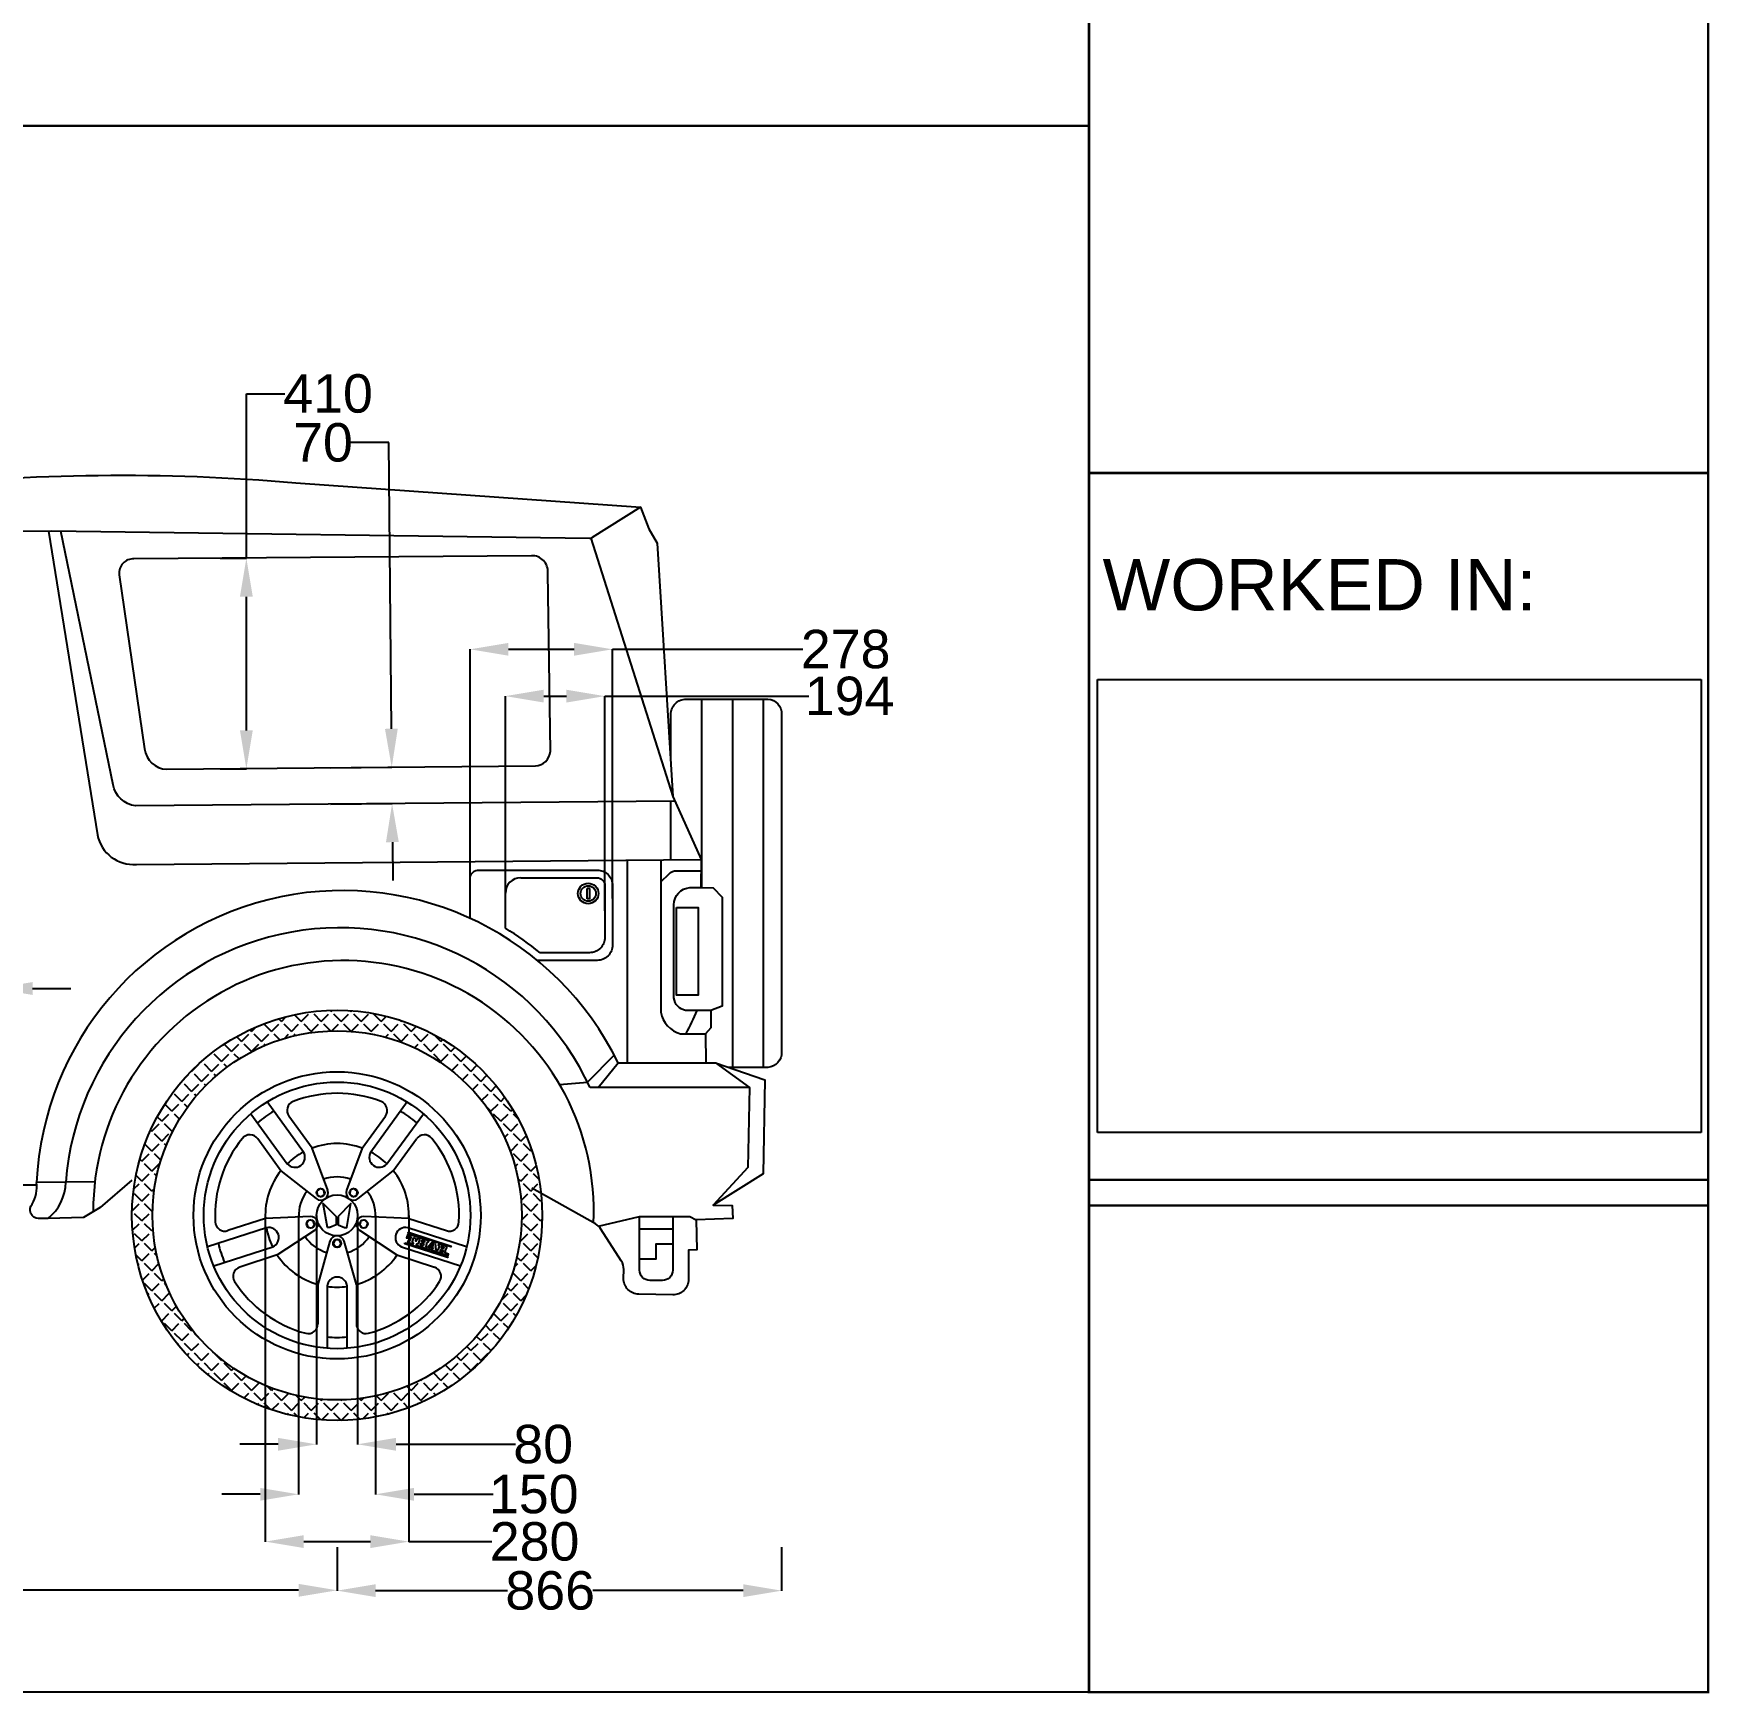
# Model space of a CAD drawing. Header units: millimetres. Extents: x 95227 to 123007, y 41076 to 56298.
# Drawn here: x 103100 to 106368, y 49796 to 53033 of the extents above; entities that cross this region are included whole.
import ezdxf

# ---------------------------------------------------------------- set-up
doc = ezdxf.new("R2010")
doc.units = ezdxf.units.MM
doc.header["$MEASUREMENT"] = 0
doc.layers.add('Dimensions', color=9, linetype='Continuous')
doc.layers.add('Zig Zag', color=7, linetype='ZIGZAG')
doc.styles.get("Standard").update_dxf_attribs({"font": 'arial.ttf'})
doc.linetypes.add('ZIGZAG', pattern='A,0.0001,-0.2,[131,ltypeshp.shx,S=0.2,R=0,X=-0.2,Y=0],-0.4,[131,ltypeshp.shx,S=0.2,R=180,X=0.2,Y=0],-0.2', length=0.8001)
doc.dimstyles.get("Standard").update_dxf_attribs({"dimtxt": 75, "dimasz": 75, "dimexe": 0.18, "dimexo": 0.0625, "dimgap": 0.09, "dimtad": 0, "dimtih": 1, "dimtoh": 1, "dimdec": 0, "dimzin": 0, "dimdsep": 46, "dimtxsty": 'Standard', "dimcen": 0.09, "dimadec": 0, "dimazin": 0, "dimtfac": 1, "dimtdec": 0, "dimtofl": 0, "dimtmove": 0, "dimatfit": 3, "dimfxl": 1, "dimtolj": 1, "dimtzin": 0, "dimarcsym": 0})
picture_1 = doc.add_image_def('image2.jpg', size_in_pixel=(866, 650))

# ---------------------------------------------------------------- blocks, each defined once
blk = doc.blocks.new('*U3')
blk.add_circle((0, -3.3), 8)
blk.add_arc((0, -3.3), 14.6, 16.3739, 164.0888)
blk = doc.blocks.new('*U4')
at = {"color": 0, "linetype": 'ByBlock', "lineweight": -2, "transparency": 16777216}
for p, rotation in [((86446.1, 54757.7), 215.9999999999999), ((86506.5, 54757.7), 144), ((86427.5, 54700.3), 287.9999999999999), ((86525.1, 54700.3), 72)]:
    blk.add_blockref('*U3', p, dxfattribs=dict(at, rotation=rotation))
blk.add_blockref('*U3', (86476.3, 54664.8), dxfattribs=at)
blk = doc.blocks.new('*U5')
blk.add_lwpolyline([(8, 0), (4, 6.9), (-4, 6.9), (-8, 0), (-4, -6.9), (4, -6.9)], close=True)
blk = doc.blocks.new('*U6')
at = {"color": 0, "linetype": 'ByBlock', "lineweight": -2, "transparency": 16777216}
for p, rotation in [((86444.2, 54760.4), 215.9999999999999), ((86508.4, 54760.4), 144), ((86424.3, 54699.3), 287.9999999999999), ((86528.2, 54699.3), 71.99999999999996)]:
    blk.add_blockref('*U5', p, dxfattribs=dict(at, rotation=rotation))
blk.add_blockref('*U5', (86476.3, 54661.5), dxfattribs=at)
blk = doc.blocks.new('Thar Text')
h = blk.add_hatch(color=1)
h.dxf.hatch_style = 1
h.paths.add_polyline_path([(46.7, -3), (-34.6, 23.4), (-35.1, 21.7), (46.1, -4.7)])
h.paths.add_polyline_path([(-15.4, 11.2, -0.382894), (-13.9, 8.7), (-16.4, 1.4, -0.23712), (-17.9, 0.6), (-19.2, 0.6, 0.31703), (-19.4, 0.4), (-20, -1.3), (-10.7, -4.4), (-10.2, -2.9, 0.242247), (-10.7, -1.1, -0.339913), (-11, -0.2), (-10.4, 1.6, -0.265073), (-10.3, 1.7, -0.273396), (-5.9, 0.3, -0.277258), (-5.9, 0.1), (-6.5, -1.5, -0.294154), (-7.4, -2.3, 0.288317), (-8.7, -3.4), (-9.2, -4.9), (5.4, -9.6), (6, -7.6, -0.393076), (4.7, -5.4), (4.8, -5.1, -0.353837), (6, -4.5), (10.8, -6, -0.376101), (11.5, -7.4, -0.347638), (10.2, -8.3), (9, -8.3), (8.3, -10.5), (27.2, -16.6), (28, -13.9), (26.4, -13.4, -0.348559), (26, -12.8), (26.7, -10.7, -0.381602), (27.7, -10), (29.6, -10.6, -0.406679), (30.5, -12.6), (29.5, -15.8, 0.400639), (30.6, -17.9), (40.6, -21.1), (41.6, -18.3), (36.1, -16.5, -0.333412), (35.2, -15), (35.7, -13.1, 0.344418), (35.1, -11.1, 0.196792), (37.3, -9.2), (38.4, -6.2, 0.356185), (36.6, -3.6), (32, -2.1), (31.3, -4.1, 0.250677), (32, -5.5, -0.521072), (31.7, -7.7, -0.179004), (30.2, -7.8), (28.3, -7.1, -0.34931), (27.9, -6.3), (29.6, -1.4), (22.9, 0.8), (22.1, -1.6, -0.435565), (23.4, -3.7), (21.2, -10.5, -0.584703), (17.9, -10.3), (16.7, 1.7, 0.27519), (15.3, 3.2), (11.4, 4.5), (11.7, -3.1, -0.566637), (11.2, -3.6), (7.8, -2.5, -0.426032), (7.8, -1.8), (9.6, 0.4), (10.1, 2, 0.26241), (9.7, 3.6), (1.6, -5.4, -0.497213), (-1.2, -3.7), (1.2, 3.7, -0.471858), (3.7, 5.1), (4.3, 6.8), (-4.2, 9.6), (-4.9, 7.6, 0.376102), (-4, 6), (-4.7, 3.9, -0.251657), (-9.4, 5.4), (-9.1, 6.4, -0.401256), (-7, 8.1), (-6.3, 10.3), (-16.9, 13.7), (-26.6, 16.8), (-35.8, 19.8), (-38.1, 12.7), (-36.4, 12.1, -0.37191), (-31.2, 15.3, -0.585078), (-30.4, 13.7), (-32.6, 7, -0.316215), (-34.2, 6), (-35.5, 6.1, 0.351509), (-35.9, 5.8), (-36.5, 4.1), (-31, 2.4), (-25.6, 0.6), (-25, 2.3, 0.351509), (-25.2, 2.7), (-26.4, 3.4, -0.316215), (-27, 5.2), (-24.9, 11.9, -0.585078), (-23.3, 12.7, -0.37191), (-21, 7.1), (-19.3, 6.6), (-18.1, 10.1, -0.399434)])
h.paths.add_polyline_path([(40, -23.5), (-41.3, 2.9), (-41.8, 1.3), (39.4, -25.1)])
at = {"color": 1}
for points in [[(-41.3, 2.9), (40, -23.5), (39.4, -25.1), (-41.8, 1.3)], [(-34.6, 23.4), (46.7, -3), (46.1, -4.7), (-35.1, 21.7)]]:
    blk.add_lwpolyline(points, close=True, dxfattribs=at)
blk.add_lwpolyline([(-16.9, 13.7), (-26.6, 16.8), (-35.8, 19.8), (-38.1, 12.7), (-36.4, 12.1, -0.37191), (-31.2, 15.3, -0.585078), (-30.4, 13.7), (-32.6, 7, -0.316215), (-34.2, 6), (-35.5, 6.1, 0.351509), (-35.9, 5.8), (-36.5, 4.1), (-31, 2.4), (-25.6, 0.6), (-25, 2.3, 0.351509), (-25.2, 2.7), (-26.4, 3.4, -0.316215), (-27, 5.2), (-24.9, 11.9, -0.585078), (-23.3, 12.7, -0.37191), (-21, 7.1), (-19.3, 6.6), (-18.1, 10.1, -0.399434), (-15.4, 11.2, -0.382894), (-13.9, 8.7), (-16.4, 1.4, -0.23712), (-17.9, 0.6), (-19.2, 0.6, 0.31703), (-19.4, 0.4), (-20, -1.3), (-10.7, -4.4), (-10.2, -2.9, 0.242247), (-10.7, -1.1, -0.339913), (-11, -0.2), (-10.4, 1.6, -0.265073), (-10.3, 1.7, -0.273396), (-5.9, 0.3, -0.277258), (-5.9, 0.1), (-6.5, -1.5, -0.294154), (-7.4, -2.3, 0.288317), (-8.7, -3.4), (-9.2, -4.9), (5.4, -9.6), (6, -7.6, -0.393076), (4.7, -5.4), (4.8, -5.1, -0.353837), (6, -4.5), (10.8, -6, -0.376101), (11.5, -7.4, -0.347638), (10.2, -8.3), (9, -8.3), (8.3, -10.5), (27.2, -16.6), (28, -13.9), (26.4, -13.4, -0.348559), (26, -12.8), (26.7, -10.7, -0.381602), (27.7, -10), (29.6, -10.6, -0.406679), (30.5, -12.6), (29.5, -15.8, 0.400639), (30.6, -17.9), (40.6, -21.1), (41.6, -18.3), (36.1, -16.5, -0.333412), (35.2, -15), (35.7, -13.1, 0.344418), (35.1, -11.1, 0.196792), (37.3, -9.2), (38.4, -6.2, 0.356185), (36.6, -3.6), (32, -2.1), (31.3, -4.1, 0.250677), (32, -5.5, -0.521072), (31.7, -7.7, -0.179004), (30.2, -7.8), (28.3, -7.1, -0.34931), (27.9, -6.3), (29.6, -1.4), (22.9, 0.8), (22.1, -1.6, -0.435565), (23.4, -3.7), (21.2, -10.5, -0.584703), (17.9, -10.3), (16.7, 1.7, 0.27519), (15.3, 3.2), (11.4, 4.5), (11.7, -3.1, -0.58706), (11.2, -3.6), (7.8, -2.5, -0.426032), (7.8, -1.8), (9.6, 0.4), (10.1, 2, 0.26241), (9.7, 3.6), (1.6, -5.4, -0.497213), (-1.2, -3.7), (1.2, 3.7, -0.471858), (3.7, 5.1), (4.3, 6.8), (-4.2, 9.6), (-4.9, 7.6, 0.376102), (-4, 6), (-4.7, 3.9, -0.251657), (-9.4, 5.4), (-9.1, 6.4, -0.401256), (-7, 8.1), (-6.3, 10.3), (-16.9, 13.7)], format="xyb", dxfattribs=at)
blk = doc.blocks.new('Wheel')
h = blk.add_hatch()
h.set_pattern_fill('ANGLE', color=256, scale=100, angle=45)
h.set_pattern_definition([(45, (-86476.282, -54716.16), (-19.4454365, 19.4454365), [20, -7.5]), (135, (-86476.282, -54716.16), (-19.4454365, -19.4454365), [20, -7.5])])
h.paths.add_polyline_path([(0, 400), (0, 360, -0.414214), (360, 0), (400, 0, 0.414214)])
h.paths.add_polyline_path([(0, 400, 0.414214), (-400, 0), (-360, 0, -0.414214), (0, 360)])
h.paths.add_polyline_path([(-360, 0), (-400, 0, 0.414214), (0, -400), (0, -360, -0.414214)])
h.paths.add_polyline_path([(400, 0), (360, 0, -0.414214), (0, -360), (0, -400, 0.414214)])
for points in [[(-168.2, 198.3), (-97.1, 100.4, 0.916875), (-65.5, 123.4), (-136.6, 221.2)], [(136.6, 221.2), (65.5, 123.4, 0.916875), (97.1, 100.4), (168.2, 198.3)], [(-240.6, -98.7), (-125.5, -61.3, 0.916875), (-137.6, -24.2), (-252.6, -61.6)], [(252.6, -61.6), (137.6, -24.2, 0.916875), (125.5, -61.3), (240.6, -98.7)], [(19.5, -259.3), (19.5, -138.3, 0.916875), (-19.5, -138.3), (-19.5, -259.3)]]:
    blk.add_lwpolyline(points, format="xyb")
for points in [[(-48.9, 131.2), (-94.2, 193.4)], [(48.9, 131.2), (94.2, 193.4)], [(-109.6, 87.1), (-154.8, 149.3)], [(-18.4, 49.2), (-48.9, 131.2)], [(48.9, 131.2), (18.3, 49.1)], [(109.6, 87.1), (154.8, 149.3)], [(-109.6, 87.1), (-41, 32.6)], [(41.1, 32.7), (109.6, 87.1)], [(-1.9, -2), (-1.8, -18.5), (-14.1, -23.7), (-18.9, -23.7), (-27.1, 22.8), (-1.9, -2)], [(1.9, -2), (1.8, -18.5), (14.1, -23.7), (18.9, -23.7), (27, 22.8), (1.9, -2)], [(-139.9, -6), (-213, -29.8)], [(-52.5, -2.3), (-139.9, -6)], [(-116.7, -77.3), (-43.7, -29)], [(43.8, -29), (116.7, -77.3)], [(139.9, -6), (52.4, -2.3)], [(139.9, -6), (213, -29.8)], [(-14.1, -50.6), (-37.5, -134.9)], [(37.5, -134.9), (14, -50.5)], [(-116.7, -77.3), (-189.9, -101.1)], [(116.7, -77.3), (189.9, -101.1)], [(-37.5, -134.9), (-37.5, -211.8)], [(37.5, -134.9), (37.5, -211.8)]]:
    blk.add_lwpolyline(points)
for radius in [400, 360, 280, 260, 40]:
    blk.add_circle((0, 0), radius)
for centre, radius, start, end in [((0, 0), 238, 68.8883, 111.1117), ((0, 0), 238, 121.3003, 130.6997), ((-78.9, 204.5), 18.8, 111.1117, 216), ((78.9, 204.5), 18.8, 324, 68.8883), ((0, 0), 238, 49.3003, 58.6997), ((0, 0), 238, 140.8883, 183.1117), ((-170.1, 138.3), 18.8, 36, 140.8883), ((0, 0), 140, 69.5368, 110.4632), ((170.1, 138.3), 18.8, 39.1117, 144), ((0, 0), 238, 356.8883, 39.1117), ((0, 0), 140, 117.9935, 134.0065), ((0, 0), 140, 45.9935, 62.0065), ((0, 0), 140, 141.5368, 182.4632), ((0, 0), 75, 69.5368, 110.4632), ((0, 0), 140, 357.5368, 38.4632), ((0, 0), 75, 141.5368, 182.4632), ((0, 0), 75, 357.5368, 38.4632), ((-218.9, -11.9), 18.8, 183.1117, 288), ((0, 0), 140, 189.9935, 206.0065), ((218.9, -11.9), 18.8, 252, 356.8883), ((0, 0), 238, 193.3003, 202.6997), ((0, 0), 75, 213.5368, 254.4632), ((0, 0), 75, 285.5368, 326.4632), ((0, 0), 140, 213.5368, 254.4632), ((0, 0), 140, 285.5368, 326.4632), ((-184.1, -119), 18.8, 108, 212.8883), ((0, 0), 238, 212.8883, 255.1117), ((0, 0), 238, 284.8883, 327.1117), ((184.1, -119), 18.8, 327.1117, 72), ((0, 0), 140, 261.9935, 278.0065), ((-56.3, -211.8), 18.8, 255.1117, 0), ((56.3, -211.8), 18.8, 180, 284.8883), ((0, 0), 238, 265.3003, 274.6997)]:
    blk.add_arc(centre, radius, start, end)
for name in ['*U4', '*U6']:
    blk.add_blockref(name, (-86476.3, -54716.2))
at = {"color": 1, "xscale": 1.026477805229593, "yscale": 1.026477805229593, "zscale": 1.026477805229593}
blk.add_blockref('Thar Text', (174.7, -56.7), dxfattribs=at)
blk = doc.blocks.new('*D19')
at = {"layer": 'Defpoints', "color": 0, "transparency": 16777216}
for p in [(103652.1, 50728), (103732.1, 50728), (103732.1, 50281.5)]:
    blk.add_point(p, dxfattribs=at)
at = {"layer": 'Dimensions', "color": 0, "lineweight": -2, "transparency": 16777216}
for p, q in [((103652.1, 50727.9), (103652.1, 50281.4)), ((103732.1, 50727.9), (103732.1, 50281.4)), ((103577.1, 50281.5), (103502.1, 50281.5)), ((103807.1, 50281.5), (104040.2, 50281.5))]:
    blk.add_line(p, q, dxfattribs=at)
at = {"layer": 'Dimensions', "color": 0, "transparency": 16777216}
for points in [[(103577.1, 50294), (103577.1, 50269), (103652.1, 50281.5)], [(103807.1, 50294), (103807.1, 50269), (103732.1, 50281.5)]]:
    blk.add_solid(points, dxfattribs=at)
at = {"layer": 'Dimensions', "color": 0, "transparency": 16777216, "insert": (104093.9, 50281.5), "char_height": 75, "attachment_point": 5}
blk.add_mtext('\\A1;80', dxfattribs=at)
blk = doc.blocks.new('*D20')
at = {"layer": 'Defpoints', "color": 0, "transparency": 16777216}
for p in [(103617.1, 50728), (103767.1, 50728), (103767.1, 50184)]:
    blk.add_point(p, dxfattribs=at)
at = {"layer": 'Dimensions', "color": 0, "lineweight": -2, "transparency": 16777216}
for p, q in [((103617.1, 50727.9), (103617.1, 50183.8)), ((103767.1, 50727.9), (103767.1, 50183.8)), ((103542.1, 50184), (103467.1, 50184)), ((103842.1, 50184), (103996.3, 50184))]:
    blk.add_line(p, q, dxfattribs=at)
at = {"layer": 'Dimensions', "color": 0, "transparency": 16777216}
for points in [[(103542.1, 50196.5), (103542.1, 50171.5), (103617.1, 50184)], [(103842.1, 50196.5), (103842.1, 50171.5), (103767.1, 50184)]]:
    blk.add_solid(points, dxfattribs=at)
at = {"layer": 'Dimensions', "color": 0, "transparency": 16777216, "insert": (104075.6, 50184), "char_height": 75, "attachment_point": 5}
blk.add_mtext('\\A1;150', dxfattribs=at)
blk = doc.blocks.new('*D21')
at = {"layer": 'Defpoints', "color": 0, "transparency": 16777216}
for p in [(103552.1, 50728), (103832.1, 50728), (103832.1, 50091.7)]:
    blk.add_point(p, dxfattribs=at)
at = {"layer": 'Dimensions', "color": 0, "lineweight": -2, "transparency": 16777216}
for p, q in [((103552.1, 50727.9), (103552.1, 50091.6)), ((103832.1, 50727.9), (103832.1, 50091.6)), ((103627.1, 50091.7), (103757.1, 50091.7)), ((103832.1, 50091.7), (103993.7, 50091.7))]:
    blk.add_line(p, q, dxfattribs=at)
at = {"layer": 'Dimensions', "color": 0, "transparency": 16777216}
for points in [[(103627.1, 50104.2), (103627.1, 50079.2), (103552.1, 50091.7)], [(103757.1, 50104.2), (103757.1, 50079.2), (103832.1, 50091.7)]]:
    blk.add_solid(points, dxfattribs=at)
at = {"layer": 'Dimensions', "color": 0, "transparency": 16777216, "insert": (104077.2, 50091.7), "char_height": 75, "attachment_point": 5}
blk.add_mtext('\\A1;280', dxfattribs=at)
blk = doc.blocks.new('*D82')
at = {"layer": 'Defpoints', "color": 0, "transparency": 16777216}
for p in [(103464, 52009.5), (103464, 51598.8), (103515.1, 51598.8)]:
    blk.add_point(p, dxfattribs=at)
at = {"layer": 'Dimensions', "color": 0, "lineweight": -2, "transparency": 16777216}
for p, q in [((103515.1, 52009.5), (103515.1, 52330.4)), ((103515.1, 52330.4), (103590.1, 52330.4)), ((103464.1, 52009.5), (103515.3, 52009.5)), ((103515.1, 51673.8), (103515.1, 51934.5)), ((103464.1, 51598.8), (103515.3, 51598.8))]:
    blk.add_line(p, q, dxfattribs=at)
at = {"layer": 'Dimensions', "color": 0, "transparency": 16777216}
for points in [[(103502.6, 51934.5), (103527.6, 51934.5), (103515.1, 52009.5)], [(103502.6, 51673.8), (103527.6, 51673.8), (103515.1, 51598.8)]]:
    blk.add_solid(points, dxfattribs=at)
at = {"layer": 'Dimensions', "color": 0, "transparency": 16777216, "insert": (103674.4, 52330.4), "char_height": 75, "attachment_point": 5}
blk.add_mtext('\\A1;410', dxfattribs=at)
blk = doc.blocks.new('*D83')
at = {"layer": 'Defpoints', "color": 0, "transparency": 16777216}
for p in [(103679.2, 51600.8), (103798.6, 51601.9), (103679.9, 51529.8)]:
    blk.add_point(p, dxfattribs=at)
at = {"layer": 'Dimensions', "color": 0, "lineweight": -2, "transparency": 16777216}
for p, q in [((103792.9, 52235), (103717.9, 52235)), ((103797.9, 51676.9), (103792.9, 52235)), ((103679.3, 51600.8), (103798.8, 51601.9)), ((103680, 51529.8), (103799.4, 51530.9)), ((103799.9, 51455.9), (103800.6, 51380.9))]:
    blk.add_line(p, q, dxfattribs=at)
at = {"layer": 'Dimensions', "color": 0, "transparency": 16777216}
for points in [[(103810.4, 51677), (103785.4, 51676.8), (103798.6, 51601.9)], [(103812.4, 51456), (103787.4, 51455.7), (103799.3, 51530.9)]]:
    blk.add_solid(points, dxfattribs=at)
at = {"layer": 'Dimensions', "color": 0, "transparency": 16777216, "insert": (103664.5, 52235), "char_height": 75, "attachment_point": 5}
blk.add_mtext('\\A1;70', dxfattribs=at)
blk = doc.blocks.new('*D84')
at = {"layer": 'Defpoints', "color": 0, "transparency": 16777216}
for p in [(104229.2, 51831.9), (103951.3, 51346), (104229.2, 51346)]:
    blk.add_point(p, dxfattribs=at)
at = {"layer": 'Dimensions', "color": 0, "lineweight": -2, "transparency": 16777216}
for p, q in [((103951.3, 51346), (103951.3, 51832.1)), ((104026.3, 51831.9), (104154.2, 51831.9)), ((104229.2, 51346), (104229.2, 51832.1)), ((104229.2, 51831.9), (104600.2, 51831.9))]:
    blk.add_line(p, q, dxfattribs=at)
at = {"layer": 'Dimensions', "color": 0, "transparency": 16777216}
for points in [[(104026.3, 51844.4), (104026.3, 51819.4), (103951.3, 51831.9)], [(104154.2, 51844.4), (104154.2, 51819.4), (104229.2, 51831.9)]]:
    blk.add_solid(points, dxfattribs=at)
at = {"layer": 'Dimensions', "color": 0, "transparency": 16777216, "insert": (104683.8, 51831.9), "char_height": 75, "attachment_point": 5}
blk.add_mtext('\\A1;278', dxfattribs=at)
blk = doc.blocks.new('*D85')
at = {"layer": 'Defpoints', "color": 0, "transparency": 16777216}
for p in [(104214.2, 51740.6), (104020.2, 51322.1), (104214.2, 51322.1)]:
    blk.add_point(p, dxfattribs=at)
at = {"layer": 'Dimensions', "color": 0, "lineweight": -2, "transparency": 16777216}
for p, q in [((104020.2, 51322.2), (104020.2, 51740.8)), ((104095.2, 51740.6), (104139.2, 51740.6)), ((104214.2, 51322.2), (104214.2, 51740.8)), ((104214.2, 51740.6), (104612.2, 51740.6))]:
    blk.add_line(p, q, dxfattribs=at)
at = {"layer": 'Dimensions', "color": 0, "transparency": 16777216}
for points in [[(104095.2, 51753.1), (104095.2, 51728.1), (104020.2, 51740.6)], [(104139.2, 51753.1), (104139.2, 51728.1), (104214.2, 51740.6)]]:
    blk.add_solid(points, dxfattribs=at)
at = {"layer": 'Dimensions', "color": 0, "transparency": 16777216, "insert": (104691.5, 51740.6), "char_height": 75, "attachment_point": 5}
blk.add_mtext('\\A1;194', dxfattribs=at)
blk = doc.blocks.new('*D90')
at = {"layer": 'Defpoints', "color": 0, "transparency": 16777216}
for p in [(101242.1, 50080.6), (103692.1, 50080.6), (103692.1, 49996.8)]:
    blk.add_point(p, dxfattribs=at)
at = {"layer": 'Dimensions', "color": 0, "lineweight": -2, "transparency": 16777216}
for p, q in [((101242.1, 50080.6), (101242.1, 49996.6)), ((103692.1, 50080.6), (103692.1, 49996.6)), ((101317.1, 49996.8), (102354.6, 49996.8)), ((103617.1, 49996.8), (102579.7, 49996.8))]:
    blk.add_line(p, q, dxfattribs=at)
at = {"layer": 'Dimensions', "color": 0, "transparency": 16777216}
for points in [[(101317.1, 50009.3), (101317.1, 49984.3), (101242.1, 49996.8)], [(103617.1, 50009.3), (103617.1, 49984.3), (103692.1, 49996.8)]]:
    blk.add_solid(points, dxfattribs=at)
at = {"layer": 'Dimensions', "color": 0, "transparency": 16777216, "insert": (102467.1, 49996.8), "char_height": 75, "attachment_point": 5}
blk.add_mtext('\\A1;2450', dxfattribs=at)
blk = doc.blocks.new('*D91')
at = {"layer": 'Defpoints', "color": 0, "transparency": 16777216}
for p in [(103692.1, 50080.6), (104559, 50080.6), (104559, 49996.1)]:
    blk.add_point(p, dxfattribs=at)
at = {"layer": 'Dimensions', "color": 0, "lineweight": -2, "transparency": 16777216}
for p, q in [((103692.1, 50080.6), (103692.1, 49995.9)), ((104559, 50080.6), (104559, 49995.9)), ((103767.1, 49996.1), (104024.6, 49996.1)), ((104484, 49996.1), (104190.6, 49996.1))]:
    blk.add_line(p, q, dxfattribs=at)
at = {"layer": 'Dimensions', "color": 0, "transparency": 16777216}
for points in [[(103767.1, 50008.6), (103767.1, 49983.6), (103692.1, 49996.1)], [(104484, 50008.6), (104484, 49983.6), (104559, 49996.1)]]:
    blk.add_solid(points, dxfattribs=at)
at = {"layer": 'Dimensions', "color": 0, "transparency": 16777216, "insert": (104107.6, 49996.1), "char_height": 75, "attachment_point": 5}
blk.add_mtext('\\A1;866', dxfattribs=at)
blk = doc.blocks.new('*D99')
at = {"layer": 'Defpoints', "color": 0, "transparency": 16777216}
for p in [(103023.1, 51170.3), (102760.1, 51084.7), (103023.3, 51085)]:
    blk.add_point(p, dxfattribs=at)
at = {"layer": 'Dimensions', "color": 0, "lineweight": -2, "transparency": 16777216}
for p, q in [((102685, 51169.8), (102610, 51169.7)), ((102760.1, 51084.7), (102760, 51170.1)), ((103023.3, 51085.1), (103023.1, 51170.5)), ((103098.1, 51170.4), (103173.1, 51170.5))]:
    blk.add_line(p, q, dxfattribs=at)
at = {"layer": 'Dimensions', "color": 0, "transparency": 16777216}
for points in [[(102685, 51182.3), (102685, 51157.3), (102760, 51169.9)], [(103098.1, 51182.9), (103098.1, 51157.9), (103023.1, 51170.3)]]:
    blk.add_solid(points, dxfattribs=at)
at = {"layer": 'Dimensions', "color": 0, "transparency": 16777216, "insert": (102891.6, 51170.1), "char_height": 75, "attachment_point": 5}
blk.add_mtext('\\A1;263', dxfattribs=at)

msp = doc.modelspace()

# ---------------------------------------------------------------- linework, layer by layer
at = {"const_width": 5}
msp.add_lwpolyline([(105158.4, 55908.1), (106365.8, 55908.1), (106365.8, 49798.1), (105158.4, 49798.1)], close=True, dxfattribs=at)
at = {"color": 0}
for points in [[(102841.6, 52148.3, -0.048358), (103611.7, 52156.8), (104283.5, 52109), (104299.7, 52066.6), (104316.2, 52038.7), (104346.9, 51544.7), (104402, 51422.1), (104401.1, 51367.2), (104425.5, 51366.8), (104443.3, 51348.7), (104443.2, 51136), (104421.1, 51127.2), (104421.1, 51093.9), (104410.8, 51082.3), (104411.4, 51025.7)], [(103129.5, 52062.6), (103224.6, 51469.8, 0.378412), (103300.6, 51412.5), (104402, 51422.1)], [(104351, 51535.6), (103299.2, 51526.5, -0.320338), (103255.1, 51567.6), (103153.5, 52062.4)], [(103359.4, 51597.9), (104078.7, 51604.4, 0.376749), (104108.2, 51633.2), (104102.8, 51981, 0.455719), (104071.3, 52014.4), (103295.9, 52008.1, 0.472749), (103267.4, 51977.4), (103316.5, 51637.6, 0.357447), (103359.4, 51597.9)], [(104323.6, 51421.4), (104323.6, 51124.2, 0.292648), (104361.9, 51081.8), (104410.8, 51082.3)], [(103951.3, 51307.4), (103951.3, 51384.5, -0.43798), (103969.2, 51401.4), (104199.2, 51401.4, -0.414214), (104229.2, 51371.4), (104229.2, 51255.2, -0.414214), (104199.2, 51225.2), (104082.7, 51225.2)], [(104050.2, 51386.4), (104199.2, 51386.4, -0.414214), (104214.2, 51371.4), (104214.2, 51270.2, -0.414214), (104184.2, 51240.2), (104088, 51240.2)], [(104323.6, 51378.2), (104339.5, 51394.1, -0.198912), (104353.7, 51400), (104401.6, 51400)], [(104421.1, 51127.2), (104371.8, 51127.2, -0.321232), (104348.9, 51152.2), (104348.9, 51333.5, -0.389019), (104380.2, 51367.2), (104401.1, 51367.2)], [(104393.4, 51127.2, -0.018919), (104372.2, 51082.5)], [(104430, 51025.7), (104496.1, 50977.2), (104493.2, 50821.2), (104425.6, 50747.7), (104462.8, 50747.4), (104463.7, 50722), (104392.1, 50719.4), (104393.7, 50660.7), (104377.5, 50660.2), (104377.2, 50602.8, -0.417683), (104346.6, 50573), (104280.2, 50574.1, -0.414214), (104250.8, 50604.6), (104251.1, 50622.4, 0.14824), (104246.3, 50639.1), (104206.3, 50701.3, 0.1219), (104195.8, 50711.2), (104071.8, 50781.3)], [(103291.6, 50796.9), (103230, 50743.1), (103197.6, 50723.5), (103128.1, 50721.9), (103109.8, 50721.6, -0.621937), (103097.6, 50749.8, 0.144193), (103106.1, 50792.2)], [(103128.1, 50721.9, 0.228452), (103162.9, 50792.8)]]:
    msp.add_lwpolyline(points, format="xyb", dxfattribs=at)
at = {"const_width": 5}
for points in [[(105158.4, 52175.7), (106365.8, 52175.7)], [(105158.4, 50797.3), (106365.8, 50797.3)], [(105158.4, 50747.3), (106365.8, 50747.3)]]:
    msp.add_lwpolyline(points, dxfattribs=at)
at = {"color": 0}
for points in [[(104283.5, 52109), (104189.4, 52049.9)], [(103068.5, 52062.3), (103135.6, 52062.7), (104184, 52048.4)], [(104342, 51535.6), (104342, 51421.6)], [(104257.9, 51420.8), (104257.9, 51025.7)], [(104020.2, 51287.8), (104020.2, 51356.4)], [(104179.7, 51345.3), (104179.7, 51365.3)], [(104184.7, 51365.3), (104179.7, 51365.3)], [(104184.7, 51345.3), (104179.7, 51345.3)], [(104184.7, 51345.3), (104184.7, 51365.3)], [(104232.4, 51040.6), (104180.4, 50987.7)], [(104201, 50977.2), (104239.9, 51025.7)], [(104239.9, 51025.7), (104430, 51025.7)], [(104430, 51025.7), (104526.4, 50992.2), (104523, 50809.3), (104425.6, 50747.7)], [(104126.1, 50983), (104180.4, 50987.7)], [(104496.1, 50977.2), (104185.4, 50977.2)], [(103219.7, 50793.5), (103106.1, 50792.2)], [(101842.6, 50787.6), (103106.4, 50787.6)], [(104201.7, 50706.9), (104281.9, 50725.7), (104380.1, 50725.7), (104392.1, 50719.4)], [(104281.9, 50702), (104346.6, 50702)], [(104281.9, 50643.2), (104314.3, 50643.2), (104314.3, 50672.7), (104346.6, 50672.7)]]:
    msp.add_lwpolyline(points, dxfattribs=at)
msp.add_lwpolyline([(104186.8, 52048.8), (104346.9, 51544.7)])
msp.add_lwpolyline([(104342.9, 51615.8), (104342.9, 51704.9, -0.414214), (104372.9, 51734.9), (104532, 51734.9, -0.404619), (104559, 51704.9), (104559, 51046.4, -0.402189), (104532, 51016.4), (104454.7, 51016.4)], format="xyb")
msp.add_lwpolyline([(104353.9, 51328.5), (104396.1, 51328.5), (104396.1, 51157.2), (104353.9, 51157.2)], close=True, dxfattribs=at)
msp.add_lwpolyline([(104301.9, 50601.1, -0.414214), (104281.9, 50621.1), (104281.9, 50725.7), (104346.6, 50725.7), (104346.6, 50621.1, -0.414214), (104326.6, 50601.1)], format="xyb", close=True, dxfattribs=at)
for radius in [20, 15]:
    msp.add_circle((104181.8, 51355.7), radius, dxfattribs=at)
for centre, radius, start, end in [((104184.1, 52058.4), 10, 269.2225, 302.0818), ((104050.2, 51356.4), 30, 90, 180), ((103702.8, 50764.1), 597.4, 25.9732, 177.3047), ((103698.1, 50752.2), 536.7, 24.7845, 175.6631), ((103702.8, 50764.1), 612.4, 51.0268, 58.7837), ((103704.5, 50736.9), 488.1, 357.2366, 180.2323)]:
    msp.add_arc(centre, radius, start, end, dxfattribs=at)
at = {"layer": 'Dimensions', "color": 0}
for points in [[(100192.8, 55908.1), (105158.4, 55908.1), (105158.4, 52853.1), (100192.8, 52853.1)], [(100192.8, 52853.1), (105158.4, 52853.1), (105158.4, 49798.1), (100192.8, 49798.1)]]:
    msp.add_lwpolyline(points, close=True, dxfattribs=at)
at = {"layer": 'Zig Zag', "ltscale": 3}
for points in [[(104402.9, 51734.9), (104402.9, 51367.2)], [(104462.9, 51734.9), (104462.9, 51016.4)], [(104522.9, 51734.9), (104522.9, 51016.4)]]:
    msp.add_lwpolyline(points, dxfattribs=at)

# ---------------------------------------------------------------- block references
at = {"color": 0}
msp.add_blockref('Wheel', (103692.1, 50728), dxfattribs=at)

# ---------------------------------------------------------------- texts
at = {"insert": (105184.9, 52007.8), "char_height": 100, "attachment_point": 1}
msp.add_mtext_dynamic_manual_height_columns('WORKED IN:', width=1116.571, gutter_width=0, heights=[110.3], dxfattribs=at)

# ---------------------------------------------------------------- dimensions: what is measured, and where the dimension line sits
at = {"layer": 'Dimensions', "color": 8}
for base, p1, p2, angle, text, picture, middle in [((103515.1, 51598.8), (103464, 52009.5), (103464, 51598.8), 270, '410', '*D82', (103674.4, 52330.4)), ((103798.6, 51601.9), (103679.9, 51529.8), (103679.2, 51600.8), 90.5199, '70', '*D83', (103664.5, 52235)), ((104559, 49996.1), (103692.1, 50080.6), (104559, 50080.6), 0, '866', '*D91', (104107.6, 49996.1))]:
    dim = msp.add_linear_dim(base=base, p1=p1, p2=p2, angle=angle, text=text, dimstyle='Standard', dxfattribs=at)
    dim.commit()
    dim.dimension.update_dxf_attribs({"geometry": picture, "text_midpoint": middle, "dimtype": 161})
for base, p1, p2, picture, middle in [((104229.2, 51831.9), (103951.3, 51346), (104229.2, 51346), '*D84', (104683.8, 51831.9)), ((104214.2, 51740.6), (104020.2, 51322.1), (104214.2, 51322.1), '*D85', (104691.5, 51740.6)), ((103767.1, 50184), (103617.1, 50728), (103767.1, 50728), '*D20', (104075.6, 50184)), ((103732.1, 50281.5), (103652.1, 50728), (103732.1, 50728), '*D19', (104093.9, 50281.5)), ((103832.1, 50091.7), (103552.1, 50728), (103832.1, 50728), '*D21', (104077.2, 50091.7))]:
    dim = msp.add_linear_dim(base=base, p1=p1, p2=p2, angle=0, dimstyle='Standard', dxfattribs=at)
    dim.commit()
    dim.dimension.update_dxf_attribs({"geometry": picture, "text_midpoint": middle, "dimtype": 161})
for p1, p2, distance, picture, middle in [((102760.1, 51084.7), (103023.3, 51085), 85.2, '*D99', (102891.6, 51170.1)), ((101242.1, 50080.6), (103692.1, 50080.6), -83.9, '*D90', (102467.1, 49996.8))]:
    dim = msp.add_aligned_dim(p1=p1, p2=p2, distance=distance, dimstyle='Standard', dxfattribs=at)
    dim.commit()
    dim.dimension.update_dxf_attribs({"geometry": picture, "text_midpoint": middle})

# ---------------------------------------------------------------- pictures from other files: only their frames are drawn
at = {"layer": 'Dimensions', "color": 18, "true_color": 0x260000}
image = msp.add_image(picture_1, insert=(105175.1, 50889.6), size_in_units=(1177.2, 883.6), dxfattribs=at)
image.dxf.flags = 7

doc.saveas('drawing.dxf')
